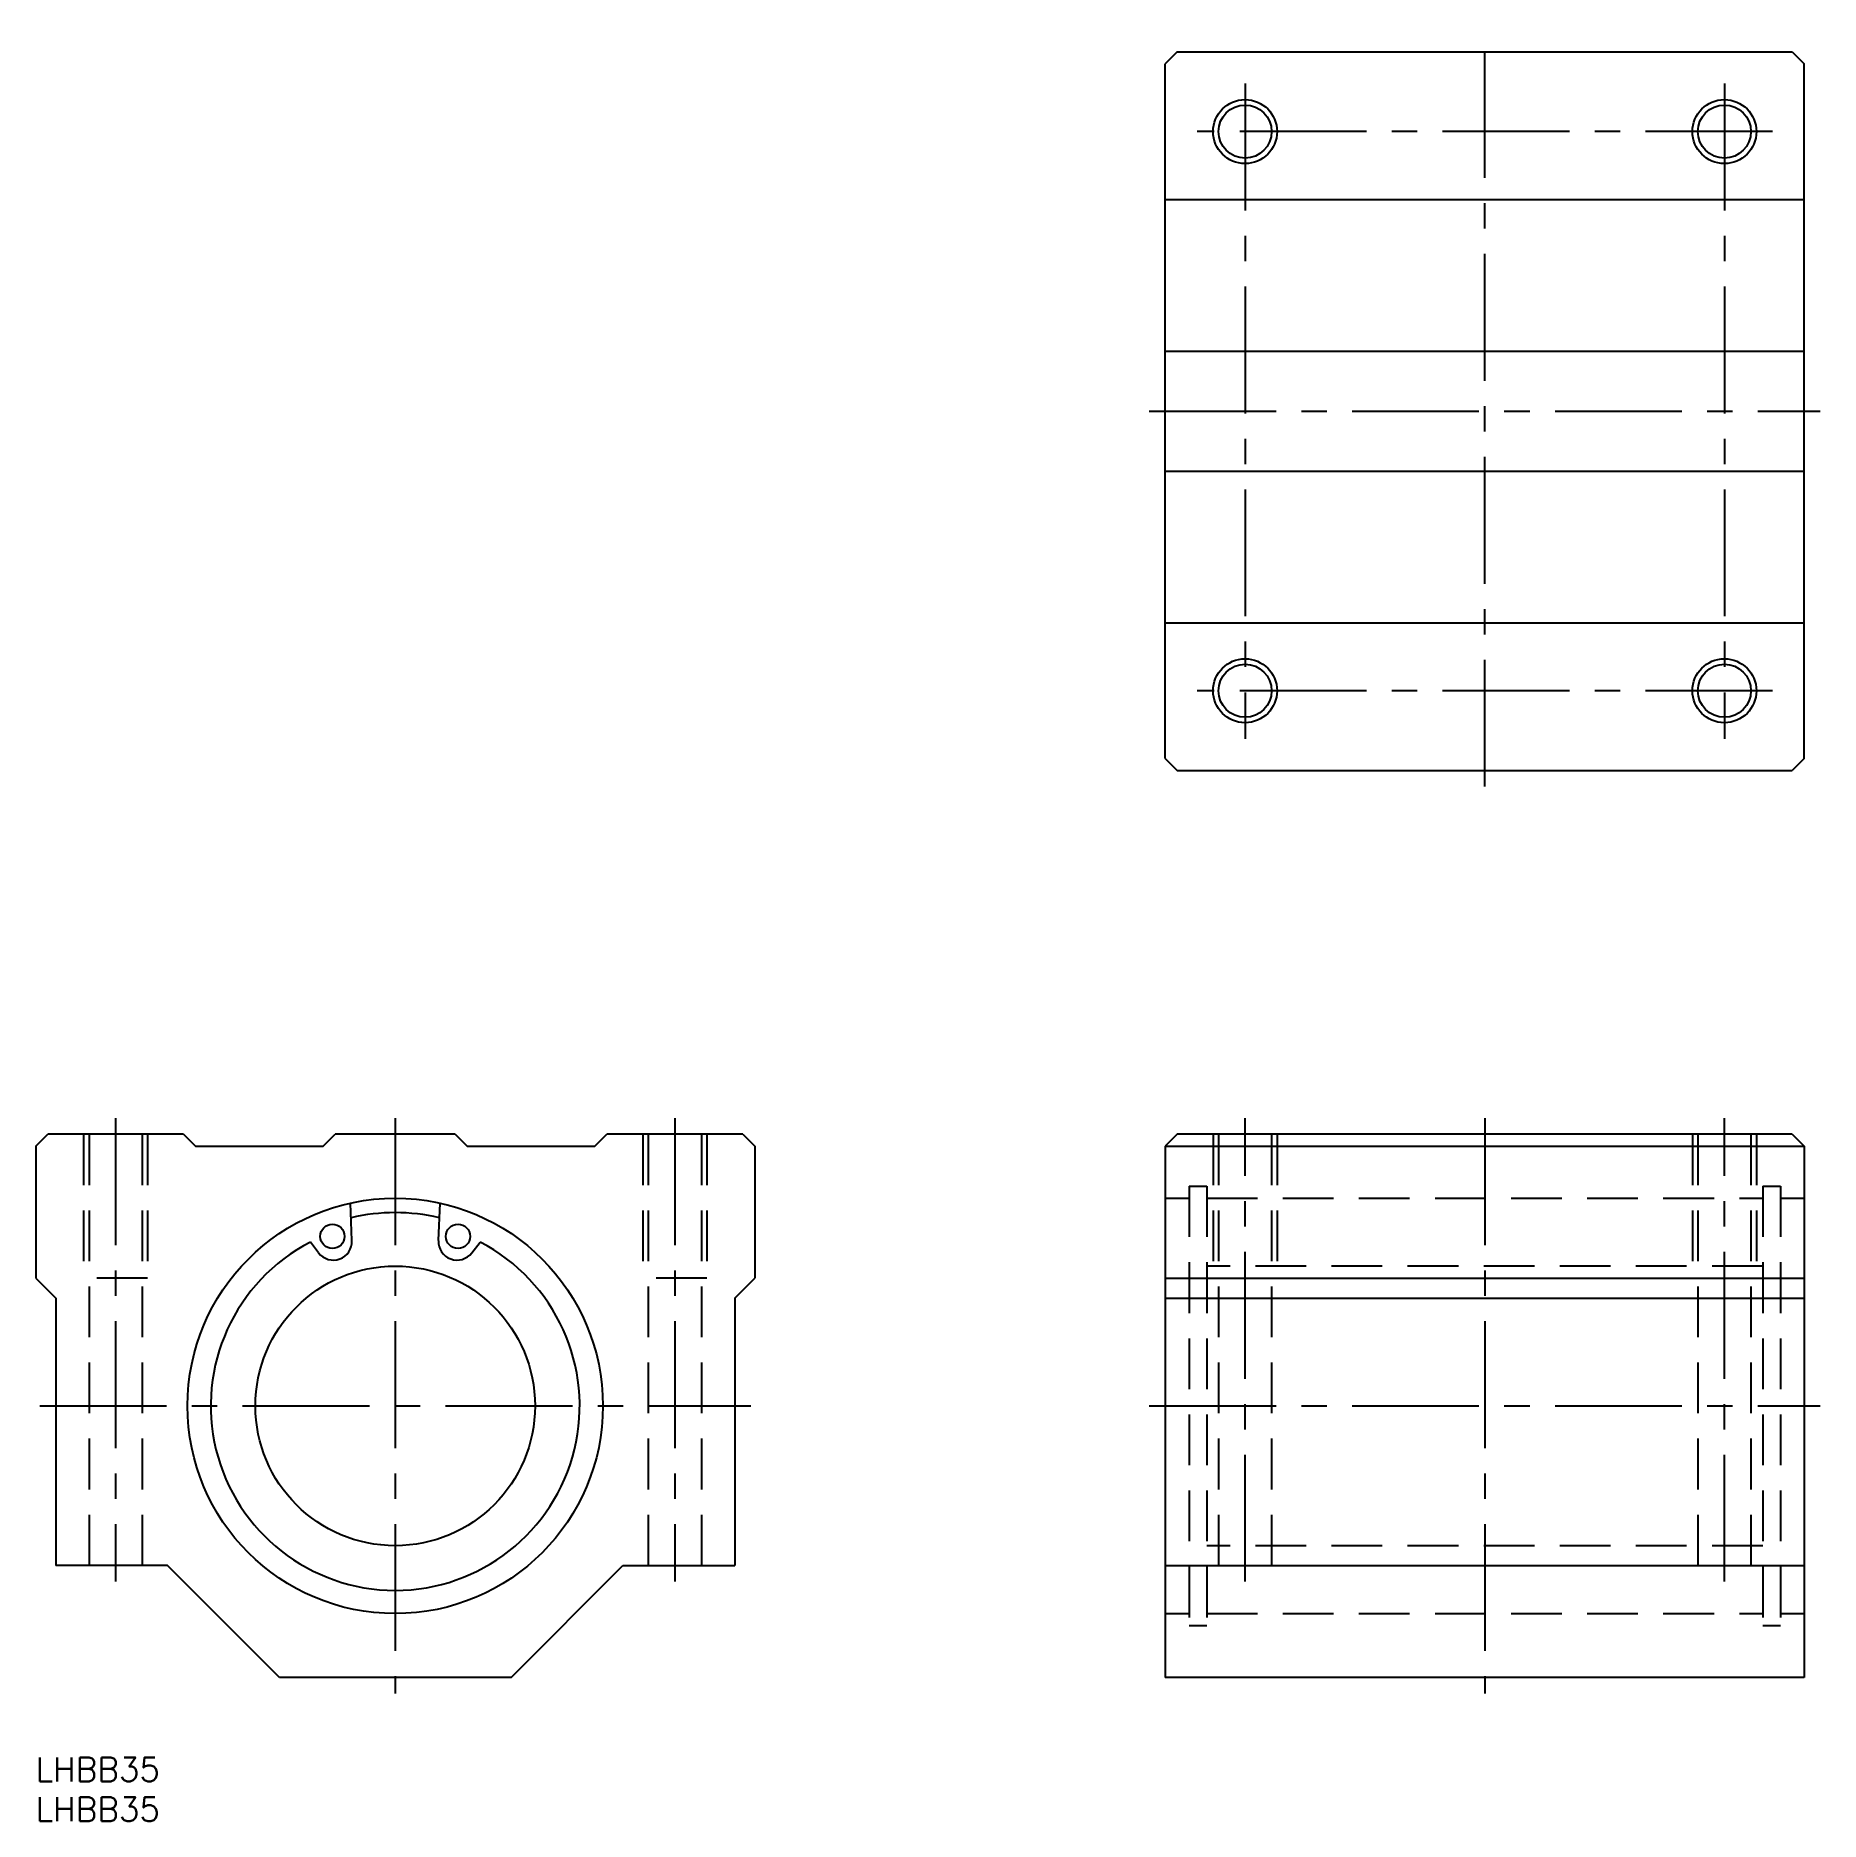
# Model space of a CAD drawing. Extents: x 0 to 223, y -8 to 216.
import ezdxf

# ---------------------------------------------------------------- set-up
doc = ezdxf.new("R2010")
doc.units = 0
doc.header["$LTSCALE"] = 0.5
doc.linetypes.add('CENTER', pattern=[50.8, 31.75, -6.35, 6.35, -6.35])
doc.linetypes.add('DASHED', pattern=[19.05, 12.7, -6.35])
for name, color, linetype in [('MSM_CENTER', 1, 'CENTER'), ('MSM_CONTINUOUS', 7, 'CONTINUOUS'), ('MSM_DASHED', 4, 'DASHED'), ('MSM_NARROW', 5, 'CONTINUOUS'), ('MSM_PART_NUMBER', 7, 'CONTINUOUS')]:
    doc.layers.add(name, color=color, linetype=linetype)
doc.styles.get("Standard").update_dxf_attribs({"font": 'txt.shx', "height": 3, "bigfont": 'bigfont.shx'})

# ---------------------------------------------------------------- blocks, each defined once
blk = doc.blocks.new('*U1')
at = {"layer": 'MSM_PART_NUMBER'}
blk.add_text('LHBB35', height=3, dxfattribs=at).set_placement((0, -3))
blk = doc.blocks.new('*U2')
at = {"layer": 'MSM_PART_NUMBER'}
blk.add_text('LHBB35', height=3, dxfattribs=at).set_placement((0, -8))

msp = doc.modelspace()

# ---------------------------------------------------------------- linework, layer by layer
at = {"layer": 'MSM_CENTER'}
for p, q in [((181.38, 121.52), (181.38, 215.52)), ((151.38, 209.52), (151.38, 127.52)), ((211.38, 209.52), (211.38, 127.52)), ((217.38, 203.52), (145.38, 203.52)), ((139.38, 168.52), (223.38, 168.52)), ((217.38, 133.52), (145.38, 133.52)), ((10, 80), (10, 22)), ((45, 80), (45, 8)), ((80, 80), (80, 22)), ((151.38, 22), (151.38, 80)), ((181.38, 80), (181.38, 8)), ((211.38, 22), (211.38, 80)), ((0.5, 44), (89.5, 44)), ((139.38, 44), (223.38, 44))]:
    msp.add_line(p, q, dxfattribs=at)
at = {"layer": 'MSM_CONTINUOUS'}
for p, q in [((142.88, 213.52), (141.38, 212.02)), ((142.88, 213.52), (219.88, 213.52)), ((219.88, 213.52), (221.38, 212.02)), ((141.38, 125.02), (141.38, 212.02)), ((221.38, 125.02), (221.38, 212.02)), ((141.38, 195.02), (221.38, 195.02)), ((141.38, 176.02), (221.38, 176.02)), ((141.38, 161.02), (221.38, 161.02)), ((141.38, 142.02), (221.38, 142.02)), ((141.38, 125.02), (142.88, 123.52)), ((142.88, 123.52), (219.88, 123.52)), ((221.38, 125.02), (219.88, 123.52)), ((0, 76.5), (1.5, 78)), ((0, 76.5), (0, 60)), ((18.5, 78), (1.5, 78)), ((18.5, 78), (20, 76.5)), ((20, 76.5), (36, 76.5)), ((36, 76.5), (37.5, 78)), ((52.5, 78), (37.5, 78)), ((52.5, 78), (54, 76.5)), ((54, 76.5), (70, 76.5)), ((70, 76.5), (71.5, 78)), ((88.5, 78), (71.5, 78)), ((88.5, 78), (90, 76.5)), ((90, 76.5), (90, 60)), ((142.88, 78), (141.38, 76.5)), ((141.38, 76.5), (141.38, 10)), ((141.38, 76.5), (221.38, 76.5)), ((219.88, 78), (142.88, 78)), ((219.88, 78), (221.38, 76.5)), ((221.38, 76.5), (221.38, 10)), ((39.59, 64.69), (39.39, 69.39)), ((50.41, 64.69), (50.61, 69.39)), ((35.41, 63.16), (34.38, 64.5)), ((54.59, 63.16), (55.62, 64.5)), ((0, 60), (2.5, 57.5)), ((87.5, 57.5), (90, 60)), ((141.38, 60), (221.38, 60)), ((2.5, 57.5), (2.5, 24)), ((87.5, 57.5), (87.5, 24)), ((141.38, 57.5), (221.38, 57.5)), ((16.5, 24), (2.5, 24)), ((30.5, 10), (16.5, 24)), ((59.5, 10), (73.5, 24)), ((73.5, 24), (87.5, 24)), ((141.38, 24), (221.38, 24)), ((59.5, 10), (30.5, 10)), ((221.38, 10), (141.38, 10))]:
    msp.add_line(p, q, dxfattribs=at)
for centre, radius in [((151.38, 203.52), 3.32), ((211.38, 203.52), 3.32), ((151.38, 133.52), 3.32), ((211.38, 133.52), 3.32), ((45, 44), 26), ((37.14, 65.22), 1.52), ((52.86, 65.22), 1.52), ((45, 44), 17.5)]:
    msp.add_circle(centre, radius, dxfattribs=at)
for centre, radius, start, end in [((45, 43.75), 24.44, 76.9236, 103.0764), ((45, 44), 23.09, 117.3733, 62.6267), ((37.26, 64.58), 2.33, 217.5057, 2.4933), ((52.74, 64.58), 2.33, 177.5067, 322.4943)]:
    msp.add_arc(centre, radius, start, end, dxfattribs=at)
at = {"layer": 'MSM_DASHED'}
for p, q in [((6, 78), (6, 60)), ((6.68, 78), (6.68, 24)), ((13.32, 78), (13.32, 24)), ((14, 78), (14, 60)), ((76, 78), (76, 60)), ((76.68, 78), (76.68, 24)), ((83.32, 78), (83.32, 24)), ((84, 78), (84, 60)), ((147.38, 78), (147.38, 60)), ((148.06, 78), (148.06, 24)), ((154.7, 78), (154.7, 24)), ((155.38, 78), (155.38, 60)), ((207.38, 78), (207.38, 60)), ((208.06, 78), (208.06, 24)), ((214.7, 78), (214.7, 24)), ((215.38, 78), (215.38, 60)), ((141.38, 70), (144.38, 70)), ((144.38, 71.5), (144.38, 16.5)), ((144.38, 71.5), (146.58, 71.5)), ((146.58, 71.5), (146.58, 16.5)), ((146.58, 70), (216.18, 70)), ((216.18, 71.5), (216.18, 16.5)), ((216.18, 71.5), (218.38, 71.5)), ((218.38, 71.5), (218.38, 16.5)), ((218.38, 70), (221.38, 70)), ((216.18, 61.5), (146.58, 61.5)), ((14, 60), (6, 60)), ((84, 60), (76, 60)), ((216.18, 26.5), (146.58, 26.5)), ((141.38, 18), (144.38, 18)), ((146.58, 18), (216.18, 18)), ((218.38, 18), (221.38, 18)), ((144.38, 16.5), (146.58, 16.5)), ((216.18, 16.5), (218.38, 16.5))]:
    msp.add_line(p, q, dxfattribs=at)
at = {"layer": 'MSM_NARROW'}
for centre in [(151.38, 203.52), (211.38, 203.52), (151.38, 133.52), (211.38, 133.52)]:
    msp.add_circle(centre, 4, dxfattribs=at)

# ---------------------------------------------------------------- block references
at = {"layer": 'MSM_CONTINUOUS'}
for name in ['*U1', '*U2']:
    msp.add_blockref(name, (0, 0), dxfattribs=at)

doc.saveas('drawing.dxf')
